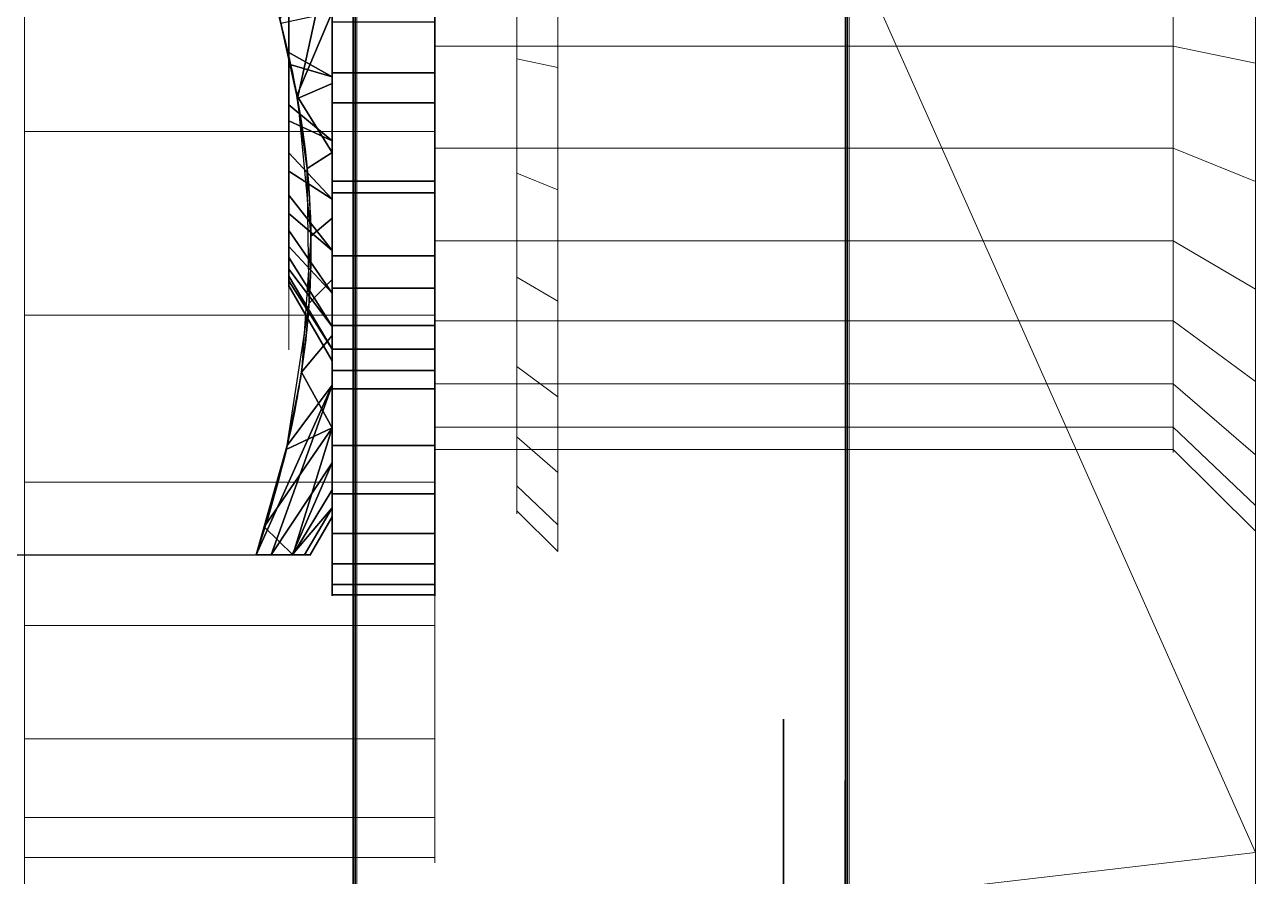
# Model space of a CAD drawing. Header units: millimetres. Extents: x -228 to 252, y -232 to 100.
# Drawn here: x -130 to -100, y -22.83 to -2.07 of the extents above; entities that cross this region are included whole.
import ezdxf
from ezdxf.lldxf.tags import DXFTag

# ---------------------------------------------------------------- set-up
doc = ezdxf.new("R2010")
doc.units = ezdxf.units.MM
doc.layers.add('1', color=7, linetype='Continuous', true_color=0xffffff)
tags = doc.linetypes.add('DASHED', pattern=[25.72, 12.86, -12.86]).pattern_tags.tags
tags[6:7] = [DXFTag(74, 4), DXFTag(75, 0), DXFTag(340, '0'), DXFTag(46, 0.0), DXFTag(50, 0.0), DXFTag(44, 0.0), DXFTag(45, 0.0)]
tags[4:5] = [DXFTag(74, 4), DXFTag(75, 0), DXFTag(340, '0'), DXFTag(46, 0.0), DXFTag(50, 0.0), DXFTag(44, 0.0), DXFTag(45, 0.0)]

# ---------------------------------------------------------------- blocks, each defined once
blk = doc.blocks.new('UG_SURFACE_006')
at = {"layer": '1', "color": 252, "linetype": 'Continuous', "lineweight": 18}
for points in [[(24.250001, 29.999999, 270.000011), (3.5, 29.999999, 270.000011), (4, 0, 270.000011), (27.75, 0, 270.000011)], [(3.5, 29.999999), (24.250001, 29.999999), (27.75, 0), (4, 0)], [(24.250001, 29.999999, 34.75), (24.250001, 29.999999, 107.450001), (27.623257, 29.999999, 67.351893)], [(75.750001, 29.999999, 34.75), (24.250001, 29.999999, 34.75), (50.000001, 29.999999, 42.5), (59.151575, 29.999999, 44.445228)], [(27.623257, 29.999999, 67.351893), (28.601229, 29.999999, 58.047116), (24.250001, 29.999999, 34.75)], [(24.250001, 29.999999, 34.75), (40.848427, 29.999999, 44.445228), (50.000001, 29.999999, 42.5)], [(28.601229, 29.999999, 58.047116), (33.27924, 29.999999, 49.944561), (24.250001, 29.999999, 34.75)], [(24.250001, 29.999999, 107.450001), (36.774833, 29.999999, 83.202884), (30.514428, 29.999999, 76.250002)], [(33.27924, 29.999999, 49.944561), (40.848427, 29.999999, 44.445228), (24.250001, 29.999999, 34.75)], [(24.250001, 29.999999, 107.450001), (45.321986, 29.999999, 87.00832), (36.774833, 29.999999, 83.202884)], [(30.514428, 29.999999, 76.250002), (27.623257, 29.999999, 67.351893), (24.250001, 29.999999, 107.450001)], [(24.250001, 29.999999, 107.450001), (75.750001, 29.999999, 107.450001), (54.678012, 29.999999, 87.00832), (45.321986, 29.999999, 87.00832)], [(24.250001, 29.999999, 162.550002), (33.27924, 29.999999, 189.944565), (40.848427, 29.999999, 184.445232)], [(24.250001, 29.999999, 162.550002), (24.250001, 29.999999, 235.249996), (27.623257, 29.999999, 207.351893), (28.601229, 29.999999, 198.047116)], [(40.848427, 29.999999, 184.445232), (50.000001, 29.999999, 182.500005), (24.250001, 29.999999, 162.550002)], [(24.250001, 29.999999, 235.249996), (30.514428, 29.999999, 216.250002), (27.623257, 29.999999, 207.351893)], [(24.250001, 29.999999, 235.249996), (45.321986, 29.999999, 227.008328), (36.774833, 29.999999, 223.202884)], [(28.601229, 29.999999, 198.047116), (33.27924, 29.999999, 189.944565), (24.250001, 29.999999, 162.550002)], [(24.250001, 29.999999, 235.249996), (75.750001, 29.999999, 235.249996), (54.678012, 29.999999, 227.008328), (45.321986, 29.999999, 227.008328)], [(36.774833, 29.999999, 223.202884), (30.514428, 29.999999, 216.250002), (24.250001, 29.999999, 235.249996)], [(50.000001, 29.999999, 182.500005), (59.151575, 29.999999, 184.445232), (75.750001, 29.999999, 162.550002), (24.250001, 29.999999, 162.550002)], [(24.250001, 29.999999, 162.550002), (69.352098, 29.999999, 140.085399), (67.771971, 29.999999, 137.348533)], [(24.250001, 29.999999, 107.450001), (68.418205, 29.999999, 131.200001), (70.532829, 29.999999, 128.851473)], [(67.771971, 29.999999, 137.348533), (67.441635, 29.999999, 134.20558), (24.250001, 29.999999, 107.450001), (24.250001, 29.999999, 162.550002)], [(70.532829, 29.999999, 128.851473), (73.419869, 29.999999, 127.566084), (75.750001, 29.999999, 107.450001), (24.250001, 29.999999, 107.450001)], [(24.250001, 29.999999, 162.550002), (75.750001, 29.999999, 162.550002), (71.908802, 29.999999, 141.942948), (69.352098, 29.999999, 140.085399)], [(67.441635, 29.999999, 134.20558), (68.418205, 29.999999, 131.200001), (24.250001, 29.999999, 107.450001)], [(75.750001, 29.999999, 270.000011), (75.750001, 29.999999, 235.249996), (24.250001, 29.999999, 235.249996), (24.250001, 29.999999, 270.000011)], [(75.750001, 29.999999, 34.75), (75.750001, 29.999999, 6.5), (24.250001, 29.999999, 6.5), (24.250001, 29.999999, 34.75)], [(75.750001, 29.999999, 6.5), (75.750001, 29.999999), (24.250001, 29.999999), (24.250001, 29.999999, 6.5)], [(75.750001, 29.999999, 270.000011), (24.250001, 29.999999, 270.000011), (27.75, 0, 270.000011), (66.749997, 0, 270.000011)], [(24.250001, 29.999999), (75.750001, 29.999999), (66.749997, 0), (27.75, 0)], [(27.623257, 20, 67.351893), (27.623257, 29.999999, 67.351893), (30.514428, 29.999999, 76.250002), (30.514428, 20, 76.250002)], [(28.601229, 20, 58.047116), (28.601229, 29.999999, 58.047116), (27.623257, 29.999999, 67.351893), (27.623257, 20, 67.351893)], [(27.623257, 20, 207.351893), (27.623257, 29.999999, 207.351893), (30.514428, 29.999999, 216.250002), (30.514428, 20, 216.250002)], [(28.601229, 20, 198.047116), (28.601229, 29.999999, 198.047116), (27.623257, 29.999999, 207.351893), (27.623257, 20, 207.351893)], [(33.27924, 20, 49.944561), (33.27924, 29.999999, 49.944561), (28.601229, 29.999999, 58.047116), (28.601229, 20, 58.047116)], [(33.27924, 20, 189.944565), (33.27924, 29.999999, 189.944565), (28.601229, 29.999999, 198.047116), (28.601229, 20, 198.047116)], [(30.514428, 20, 76.250002), (30.514428, 29.999999, 76.250002), (36.774833, 29.999999, 83.202884), (36.774833, 20, 83.202884)], [(30.514428, 20, 216.250002), (30.514428, 29.999999, 216.250002), (36.774833, 29.999999, 223.202884), (36.774833, 20, 223.202884)], [(40.848427, 20, 44.445228), (40.848427, 29.999999, 44.445228), (33.27924, 29.999999, 49.944561), (33.27924, 20, 49.944561)], [(40.848427, 20, 184.445232), (40.848427, 29.999999, 184.445232), (33.27924, 29.999999, 189.944565), (33.27924, 20, 189.944565)], [(36.774833, 20, 83.202884), (36.774833, 29.999999, 83.202884), (45.321986, 29.999999, 87.00832), (45.321986, 20, 87.00832)], [(36.774833, 20, 223.202884), (36.774833, 29.999999, 223.202884), (45.321986, 29.999999, 227.008328), (45.321986, 20, 227.008328)], [(50.000001, 20, 42.5), (50.000001, 29.999999, 42.5), (40.848427, 29.999999, 44.445228), (40.848427, 20, 44.445228)], [(50.000001, 20, 182.500005), (50.000001, 29.999999, 182.500005), (40.848427, 29.999999, 184.445232), (40.848427, 20, 184.445232)], [(45.321986, 20, 87.00832), (45.321986, 29.999999, 87.00832), (54.678012, 29.999999, 87.00832), (54.678012, 20, 87.00832)], [(45.321986, 20, 227.008328), (45.321986, 29.999999, 227.008328), (54.678012, 29.999999, 227.008328), (54.678012, 20, 227.008328)], [(50.000001, 21.992387, 149.93827), (0, 21.992387, 149.93827), (0, 22, 149.900004), (50.000001, 22, 149.900004)], [(50.000001, 22, 149.900004), (0, 22, 149.900004), (0, 22, 120.099999), (50.000001, 22, 120.099999)], [(50.000001, 22, 120.099999), (0, 22, 120.099999), (0, 21.992387, 120.061733), (50.000001, 21.992387, 120.061733)], [(50.000001, 21.97071, 149.97071), (0, 21.97071, 149.97071), (0, 21.992387, 149.93827), (50.000001, 21.992387, 149.93827)], [(50.000001, 21.992387, 120.061733), (0, 21.992387, 120.061733), (0, 21.97071, 120.029293), (50.000001, 21.97071, 120.029293)], [(50.000001, 21.938268, 149.992391), (0, 21.938268, 149.992391), (0, 21.97071, 149.97071), (50.000001, 21.97071, 149.97071)], [(50.000001, 21.97071, 120.029293), (0, 21.97071, 120.029293), (0, 21.938268, 120.007612), (50.000001, 21.938268, 120.007612)], [(50.000001, 21.9, 150.000006), (0, 21.9, 150.000006), (0, 21.938268, 149.992391), (50.000001, 21.938268, 149.992391)], [(50.000001, 21.938268, 120.007612), (0, 21.938268, 120.007612), (0, 21.9, 119.999997), (50.000001, 21.9, 119.999997)], [(0, 21.9, 150.000006), (50.000001, 21.9, 150.000006), (50.000001, 10, 150.000006), (0, 10, 150.000006)], [(0, 10, 119.999997), (50.000001, 10, 119.999997), (50.000001, 21.9, 119.999997), (0, 21.9, 119.999997)], [(39.174683, 20, 71.249999), (37.568476, 20, 66.306606), (27.623257, 20, 67.351893), (30.514428, 20, 76.250002)], [(37.568476, 20, 66.306606), (38.111795, 20, 61.137289), (28.601229, 20, 58.047116), (27.623257, 20, 67.351893)], [(28.601229, 20, 198.047116), (27.623257, 20, 207.351893), (37.568476, 20, 206.306607), (38.111795, 20, 201.137289)], [(39.174683, 20, 211.250007), (37.568476, 20, 206.306607), (27.623257, 20, 207.351893), (30.514428, 20, 216.250002)], [(33.27924, 20, 49.944561), (28.601229, 20, 58.047116), (38.111795, 20, 61.137289), (40.710691, 20, 56.635868)], [(33.27924, 20, 189.944565), (28.601229, 20, 198.047116), (38.111795, 20, 201.137289), (40.710691, 20, 196.635872)], [(30.514428, 20, 76.250002), (36.774833, 20, 83.202884), (42.652685, 20, 75.112715), (39.174683, 20, 71.249999)], [(30.514428, 20, 216.250002), (36.774833, 20, 223.202884), (42.652685, 20, 215.112716), (39.174683, 20, 211.250007)], [(40.710691, 20, 56.635868), (44.915792, 20, 53.580683), (40.848427, 20, 44.445228), (33.27924, 20, 49.944561)], [(40.848427, 20, 184.445232), (33.27924, 20, 189.944565), (40.710691, 20, 196.635872), (44.915792, 20, 193.580687)], [(47.401104, 20, 77.226847), (42.652685, 20, 75.112715), (36.774833, 20, 83.202884), (45.321986, 20, 87.00832)], [(36.774833, 20, 223.202884), (45.321986, 20, 227.008328), (47.401104, 20, 217.226848), (42.652685, 20, 215.112716)], [(37.568476, 2, 66.306606), (37.568476, 20, 66.306606), (39.174683, 20, 71.249999), (39.174683, 2, 71.249999)], [(38.111795, 2, 61.137289), (38.111795, 20, 61.137289), (37.568476, 20, 66.306606), (37.568476, 2, 66.306606)], [(37.568476, 2, 206.306607), (37.568476, 20, 206.306607), (39.174683, 20, 211.250007), (39.174683, 2, 211.250007)], [(38.111795, 2, 201.137289), (38.111795, 20, 201.137289), (37.568476, 20, 206.306607), (37.568476, 2, 206.306607)], [(40.710691, 2, 56.635868), (40.710691, 20, 56.635868), (38.111795, 20, 61.137289), (38.111795, 2, 61.137289)], [(40.710691, 2, 196.635872), (40.710691, 20, 196.635872), (38.111795, 20, 201.137289), (38.111795, 2, 201.137289)], [(39.174683, 2, 71.249999), (39.174683, 20, 71.249999), (42.652685, 20, 75.112715), (42.652685, 2, 75.112715)], [(39.174683, 2, 211.250007), (39.174683, 20, 211.250007), (42.652685, 20, 215.112716), (42.652685, 2, 215.112716)], [(44.915792, 2, 53.580683), (44.915792, 20, 53.580683), (40.710691, 20, 56.635868), (40.710691, 2, 56.635868)], [(44.915792, 2, 193.580687), (44.915792, 20, 193.580687), (40.710691, 20, 196.635872), (40.710691, 2, 196.635872)], [(50.000001, 20, 42.5), (40.848427, 20, 44.445228), (44.915792, 20, 53.580683), (50.000001, 20, 52.499998)], [(44.915792, 20, 193.580687), (50.000001, 20, 192.499995), (50.000001, 20, 182.500005), (40.848427, 20, 184.445232)], [(42.652685, 2, 75.112715), (42.652685, 20, 75.112715), (47.401104, 20, 77.226847), (47.401104, 2, 77.226847)], [(42.652685, 2, 215.112716), (42.652685, 20, 215.112716), (47.401104, 20, 217.226848), (47.401104, 2, 217.226848)], [(50.000001, 2, 52.499998), (50.000001, 20, 52.499998), (44.915792, 20, 53.580683), (44.915792, 2, 53.580683)], [(50.000001, 2, 192.499995), (50.000001, 20, 192.499995), (44.915792, 20, 193.580687), (44.915792, 2, 193.580687)], [(45.321986, 20, 87.00832), (54.678012, 20, 87.00832), (52.598897, 20, 77.226847), (47.401104, 20, 77.226847)], [(45.321986, 20, 227.008328), (54.678012, 20, 227.008328), (52.598897, 20, 217.226848), (47.401104, 20, 217.226848)], [(47.401104, 2, 77.226847), (47.401104, 20, 77.226847), (52.598897, 20, 77.226847), (52.598897, 2, 77.226847)], [(47.401104, 2, 217.226848), (47.401104, 20, 217.226848), (52.598897, 20, 217.226848), (52.598897, 2, 217.226848)], [(50.000001, 9.992388, 143.938273), (0, 9.992388, 143.938273), (0, 10, 143.900007), (50.000001, 10, 143.900007)], [(50.000001, 10, 126.100004), (0, 10, 126.100004), (0, 9.992388, 126.061738), (50.000001, 9.992388, 126.061738)], [(50.000001, 10, 119.999997), (0, 10, 119.999997), (0, 10, 126.100004), (50.000001, 10, 126.100004)], [(50.000001, 10, 143.900007), (0, 10, 143.900007), (0, 10, 150.000006), (50.000001, 10, 150.000006)], [(50.000001, 9.970711, 143.970713), (0, 9.970711, 143.970713), (0, 9.992388, 143.938273), (50.000001, 9.992388, 143.938273)], [(50.000001, 9.992388, 126.061738), (0, 9.992388, 126.061738), (0, 9.970711, 126.029283), (50.000001, 9.970711, 126.029283)], [(50.000001, 9.938268, 143.992394), (0, 9.938268, 143.992394), (0, 9.970711, 143.970713), (50.000001, 9.970711, 143.970713)], [(50.000001, 9.970711, 126.029283), (0, 9.970711, 126.029283), (0, 9.938268, 126.007617), (50.000001, 9.938268, 126.007617)], [(50.000001, 9.9, 143.999994), (0, 9.9, 143.999994), (0, 9.938268, 143.992394), (50.000001, 9.938268, 143.992394)], [(50.000001, 9.938268, 126.007617), (0, 9.938268, 126.007617), (0, 9.9, 126.000002), (50.000001, 9.9, 126.000002)], [(0, 9.9, 143.999994), (50.000001, 9.9, 143.999994), (27.75, 0, 143.999994), (4, 0, 143.999994)], [(50.000001, 9.9, 126.000002), (0, 9.9, 126.000002), (4, 0, 126.000002), (27.75, 0, 126.000002)], [(50.000001, 9.9, 143.999994), (50.000001, 0, 143.999994), (27.75, 0, 143.999994)], [(27.75, 0, 126.000002), (50.000001, 0, 126.000002), (50.000001, 9.9, 126.000002)], [(38.111795, 2, 61.137289), (37.568476, 2, 66.306606), (35.579432, 0, 66.515662), (36.20968, 0, 60.519252)], [(37.568476, 2, 66.306606), (39.174683, 2, 71.249999), (37.442632, 0, 72.250001), (35.579432, 0, 66.515662)], [(38.111795, 2, 201.137289), (37.568476, 2, 206.306607), (35.579432, 0, 206.51567), (36.20968, 0, 200.519249)], [(37.568476, 2, 206.306607), (39.174683, 2, 211.250007), (37.442632, 0, 212.249994), (35.579432, 0, 206.51567)], [(40.710691, 2, 56.635868), (38.111795, 2, 61.137289), (36.20968, 0, 60.519252), (39.224401, 0, 55.297606)], [(40.710691, 2, 196.635872), (38.111795, 2, 201.137289), (36.20968, 0, 200.519249), (39.224401, 0, 195.297599)], [(39.174683, 2, 71.249999), (42.652685, 2, 75.112715), (41.477114, 0, 76.730743), (37.442632, 0, 72.250001)], [(39.174683, 2, 211.250007), (42.652685, 2, 215.112716), (41.477114, 0, 216.730744), (37.442632, 0, 212.249994)], [(44.915792, 2, 53.580683), (40.710691, 2, 56.635868), (39.224401, 0, 55.297606), (44.102319, 0, 51.753592)], [(44.915792, 2, 193.580687), (40.710691, 2, 196.635872), (39.224401, 0, 195.297599), (44.102319, 0, 191.753596)], [(42.652685, 2, 75.112715), (47.401104, 2, 77.226847), (46.98528, 0, 79.183139), (41.477114, 0, 76.730743)], [(42.652685, 2, 215.112716), (47.401104, 2, 217.226848), (46.98528, 0, 219.183147), (41.477114, 0, 216.730744)], [(50.000001, 2, 52.499998), (44.915792, 2, 53.580683), (44.102319, 0, 51.753592), (50.000001, 0, 50.500002)], [(50.000001, 2, 192.499995), (44.915792, 2, 193.580687), (44.102319, 0, 191.753596), (50.000001, 0, 190.500006)], [(47.401104, 2, 77.226847), (52.598897, 2, 77.226847), (53.014718, 0, 79.183139), (46.98528, 0, 79.183139)], [(47.401104, 2, 217.226848), (52.598897, 2, 217.226848), (53.014718, 0, 219.183147), (46.98528, 0, 219.183147)], [(12.75253, 0, 255.868882), (15.24747, 0, 255.868882), (27.75, 0, 263.000011), (4, 0, 263.000011)], [(12.75253, 0, 25.868885), (15.24747, 0, 25.868885), (27.75, 0, 38.249999), (4, 0, 38.249999)], [(4, 0, 126.000002), (4, 0, 104.249999), (27.75, 0, 104.249999), (27.75, 0, 126.000002)], [(27.75, 0, 143.999994), (27.75, 0, 165.749997), (4, 0, 165.749997), (4, 0, 143.999994)], [(16.440419, 0, 14.518728), (14, 0, 14), (4, 0), (27.75, 0)], [(27.75, 0, 38.249999), (27.75, 0, 104.249999), (4, 0, 104.249999), (4, 0, 38.249999)], [(27.75, 0, 165.749997), (27.75, 0, 231.749997), (4, 0, 231.749997), (4, 0, 165.749997)], [(16.440419, 0, 244.518727), (14, 0, 244.000003), (4, 0, 231.749997), (27.75, 0, 231.749997)], [(27.75, 0, 263.000011), (27.75, 0, 270.000011), (4, 0, 270.000011), (4, 0, 263.000011)], [(27.75, 0, 263.000011), (15.24747, 0, 255.868882), (17.526712, 0, 254.854113)], [(27.75, 0, 38.249999), (15.24747, 0, 25.868885), (17.526712, 0, 24.854101)], [(18.458869, 0, 245.98521), (16.440419, 0, 244.518727), (27.75, 0, 231.749997)], [(27.75, 0), (18.458869, 0, 15.985217), (16.440419, 0, 14.518728)], [(17.526712, 0, 254.854113), (19.196153, 0, 252.999991), (27.75, 0, 263.000011)], [(17.526712, 0, 24.854101), (19.196153, 0, 23), (27.75, 0, 38.249999)], [(27.75, 0, 231.749997), (19.706339, 0, 248.145893), (18.458869, 0, 245.98521)], [(19.706339, 0, 18.145898), (18.458869, 0, 15.985217), (27.75, 0)], [(19.196153, 0, 252.999991), (19.967131, 0, 250.62716), (27.75, 0, 263.000011)], [(27.75, 0, 38.249999), (19.196153, 0, 23), (19.967131, 0, 20.627171)], [(19.967131, 0, 250.62716), (19.706339, 0, 248.145893), (27.75, 0, 231.749997), (27.75, 0, 263.000011)], [(19.967131, 0, 20.627171), (19.706339, 0, 18.145898), (27.75, 0), (27.75, 0, 38.249999)], [(66.749997, 0, 231.749997), (27.75, 0, 231.749997), (46.98528, 0, 219.183147), (53.014718, 0, 219.183147)], [(27.75, 0, 165.749997), (44.102319, 0, 191.753596), (39.224401, 0, 195.297599)], [(27.75, 0, 231.749997), (41.477114, 0, 216.730744), (46.98528, 0, 219.183147)], [(27.75, 0, 231.749997), (35.579432, 0, 206.51567), (37.442632, 0, 212.249994)], [(39.224401, 0, 195.297599), (36.20968, 0, 200.519249), (27.75, 0, 165.749997)], [(36.20968, 0, 200.519249), (35.579432, 0, 206.51567), (27.75, 0, 231.749997), (27.75, 0, 165.749997)], [(37.442632, 0, 212.249994), (41.477114, 0, 216.730744), (27.75, 0, 231.749997)], [(27.75, 0, 165.749997), (66.749997, 0, 165.749997), (50.000001, 0, 190.500006), (44.102319, 0, 191.753596)], [(27.75, 0, 104.249999), (27.75, 0, 38.249999), (36.20968, 0, 60.519252), (35.579432, 0, 66.515662)], [(27.75, 0, 38.249999), (39.224401, 0, 55.297606), (36.20968, 0, 60.519252)], [(27.75, 0, 38.249999), (66.749997, 0, 38.249999), (50.000001, 0, 50.500002), (44.102319, 0, 51.753592)], [(27.75, 0, 104.249999), (37.442632, 0, 72.250001), (41.477114, 0, 76.730743)], [(44.102319, 0, 51.753592), (39.224401, 0, 55.297606), (27.75, 0, 38.249999)], [(66.749997, 0, 104.249999), (27.75, 0, 104.249999), (46.98528, 0, 79.183139), (53.014718, 0, 79.183139)], [(35.579432, 0, 66.515662), (37.442632, 0, 72.250001), (27.75, 0, 104.249999)], [(41.477114, 0, 76.730743), (46.98528, 0, 79.183139), (27.75, 0, 104.249999)], [(66.749997, 0, 165.749997), (27.75, 0, 165.749997), (27.75, 0, 143.999994), (50.000001, 0, 143.999994)], [(50.000001, 0, 126.000002), (27.75, 0, 126.000002), (27.75, 0, 104.249999), (66.749997, 0, 104.249999)], [(66.749997, 0), (66.749997, 0, 38.249999), (27.75, 0, 38.249999), (27.75, 0)], [(66.749997, 0, 231.749997), (66.749997, 0, 263.000011), (27.75, 0, 263.000011), (27.75, 0, 231.749997)], [(66.749997, 0, 263.000011), (66.749997, 0, 270.000011), (27.75, 0, 270.000011), (27.75, 0, 263.000011)]]:
    blk.add_3dface(points, dxfattribs=at)
blk = doc.blocks.new('kolodka_MODEL')
at = {"layer": '1', "color": 252, "linetype": 'Continuous', "lineweight": 18}
for p, q in [((0, 22, 149.9), (50, 22, 149.9)), ((0, 22, 120.1), (50, 22, 120.1)), ((0, 21.9, 120), (50, 21.9, 120)), ((0, 21.9, 150), (50, 21.9, 150)), ((0, 10, 120), (50, 10, 120)), ((0, 10, 126.1), (50, 10, 126.1)), ((0, 10, 150), (50, 10, 150)), ((0, 10, 143.9), (50, 10, 143.9)), ((0, 9.9, 144), (50, 9.9, 144)), ((0, 9.9, 126), (50, 9.9, 126)), ((0, 0, 126), (50, 0, 126)), ((100, 0, 270), (0, 0, 270)), ((0, 0, 144), (50, 0, 144)), ((0, 0), (100, 0))]:
    blk.add_line(p, q, dxfattribs=at)
at = {"layer": '1', "color": 252, "linetype": 'Continuous', "lineweight": 18, "extrusion": (0, -1, 0)}
for centre, radius in [((50, 65, -20), 22.5), ((50, 205, -20), 22.5), ((50, 205, -2), 12.5), ((50, 65, -2), 12.5)]:
    blk.add_circle(centre, radius, dxfattribs=at)
at = {"layer": '1', "color": 252, "linetype": 'Continuous', "lineweight": 18, "extrusion": (0, 1, 0)}
for centre, radius in [((-50, 205, 20), 12.5), ((-50, 65, 20), 12.5), ((-50, 205), 14.5), ((-50, 65), 14.5)]:
    blk.add_circle(centre, radius, dxfattribs=at)
at = {"layer": '1', "color": 252, "linetype": 'Continuous', "lineweight": 18}
blk.add_blockref('UG_SURFACE_006', (0, 0), dxfattribs=at)
blk = doc.blocks.new('UG_SURFACE_007')
at = {"layer": '1', "color": 190, "linetype": 'Continuous', "lineweight": 25}
for points in [[(-10.5, 0), (-9.986093, -3.244678), (-14.876423, -5.889993), (-15.873834, -2.005332)], [(-9.986093, -3.244678, 2.5), (-9.986093, -3.244678), (-10.5, 0), (-10.5, 0, 2.5)], [(9.986093, -3.244678), (10.5, 0), (16.000001, 0), (15.497331, -3.979038)], [(10.5, 0, 2.5), (10.5, 0), (9.986093, -3.244678), (9.986093, -3.244678, 2.5)], [(15.497331, -3.979038, 2.5), (15.497331, -3.979038), (16.000001, 0), (16.000001, 0, 2.5)], [(-15.873834, -2.005332, 2.5), (-15.873834, -2.005332), (-14.876423, -5.889993), (-14.876423, -5.889993, 2.5)], [(-12.944272, -9.404564), (-14.876423, -5.889993), (-9.986093, -3.244678), (-8.494679, -6.171745)], [(-8.494679, -6.171745, 2.5), (-8.494679, -6.171745), (-9.986093, -3.244678), (-9.986093, -3.244678, 2.5)], [(8.494679, -6.171745), (9.986093, -3.244678), (15.497331, -3.979038), (14.020907, -7.708059)], [(9.986093, -3.244678, 2.5), (9.986093, -3.244678), (8.494679, -6.171745), (8.494679, -6.171745, 2.5)], [(14.020907, -7.708059, 2.5), (14.020907, -7.708059), (15.497331, -3.979038), (15.497331, -3.979038, 2.5)], [(-14.876423, -5.889993, 2.5), (-14.876423, -5.889993), (-12.944272, -9.404564), (-12.944272, -9.404564, 2.5)], [(-8.494679, -6.171745), (-6.171745, -8.494679), (-10.198784, -12.328212), (-12.944272, -9.404564)], [(-6.171745, -8.494679, 2.5), (-6.171745, -8.494679), (-8.494679, -6.171745), (-8.494679, -6.171745, 2.5)], [(11.663498, -10.952754), (8.573228, -13.509247), (6.171745, -8.494679), (8.494679, -6.171745)], [(8.494679, -6.171745, 2.5), (8.494679, -6.171745), (6.171745, -8.494679), (6.171745, -8.494679, 2.5)], [(14.020907, -7.708059), (11.663498, -10.952754), (8.494679, -6.171745)], [(11.663498, -10.952754, 2.5), (11.663498, -10.952754), (14.020907, -7.708059), (14.020907, -7.708059, 2.5)], [(-6.812469, -14.477232), (-10.198784, -12.328212), (-6.171745, -8.494679), (-3.244678, -9.986093)], [(-3.244678, -9.986093, 2.5), (-3.244678, -9.986093), (-6.171745, -8.494679), (-6.171745, -8.494679, 2.5)], [(3.244678, -9.986093), (6.171745, -8.494679), (8.573228, -13.509247), (4.944272, -15.216905)], [(6.171745, -8.494679, 2.5), (6.171745, -8.494679), (3.244678, -9.986093), (3.244678, -9.986093, 2.5)], [(-12.944272, -9.404564, 2.5), (-12.944272, -9.404564), (-10.198784, -12.328212), (-10.198784, -12.328212, 2.5)], [(-2.998101, -15.716596), (-6.812469, -14.477232), (-3.244678, -9.986093)], [(-3.244678, -9.986093), (0, -10.5), (1.004648, -15.968427), (-2.998101, -15.716596)], [(0, -10.5, 2.5), (0, -10.5), (-3.244678, -9.986093), (-3.244678, -9.986093, 2.5)], [(4.944272, -15.216905), (1.004648, -15.968427), (0, -10.5), (3.244678, -9.986093)], [(3.244678, -9.986093, 2.5), (3.244678, -9.986093), (0, -10.5), (0, -10.5, 2.5)], [(8.573228, -13.509247, 2.5), (8.573228, -13.509247), (11.663498, -10.952754), (11.663498, -10.952754, 2.5)], [(-10.198784, -12.328212, 2.5), (-10.198784, -12.328212), (-6.812469, -14.477232), (-6.812469, -14.477232, 2.5)], [(4.944272, -15.216905, 2.5), (4.944272, -15.216905), (8.573228, -13.509247), (8.573228, -13.509247, 2.5)], [(-6.812469, -14.477232, 2.5), (-6.812469, -14.477232), (-2.998101, -15.716596), (-2.998101, -15.716596, 2.5)], [(1.004648, -15.968427, 2.5), (1.004648, -15.968427), (4.944272, -15.216905), (4.944272, -15.216905, 2.5)], [(-2.998101, -15.716596, 2.5), (-2.998101, -15.716596), (1.004648, -15.968427), (1.004648, -15.968427, 2.5)]]:
    blk.add_3dface(points, dxfattribs=at)
blk = doc.blocks.new('1143_2_5-20-32_BODY')
at = {"layer": '1', "color": 190, "linetype": 'Continuous', "lineweight": 25, "extrusion": (0, 0, -1)}
blk.add_circle((0, 0, -2.5), 16, dxfattribs=at)
at = {"layer": '1', "color": 190, "linetype": 'Continuous', "lineweight": 25}
for centre, radius in [((0, 0), 16), ((0, 0), 10.5), ((0, 0, 2.5), 10.5)]:
    blk.add_circle(centre, radius, dxfattribs=at)
blk.add_blockref('UG_SURFACE_007', (0, 0), dxfattribs=at)
blk = doc.blocks.new('UG_SURFACE_008')
at = {"layer": '1', "color": 110, "linetype": 'Continuous', "lineweight": 25}
for points in [[(-13.109849, -5.190556), (-13.988817, -1.767199), (-10.3, 0), (-9.741917, -3.344405)], [(-8.4665, 0, 1.058572), (-8.007762, -2.749068, 1.058572), (-9.741917, -3.344405), (-10.3, 0)], [(14.1, 0), (13.657022, -3.506528), (10.159521, -1.695324), (10.3, 0)], [(15.084418, -3.87302, 0.850838), (13.657022, -3.506528), (14.1, 0)], [(14.1, 0), (16.207656, -1.927516, 1.282797), (15.084418, -3.87302, 0.850838)], [(-15.126255, -3.800557, 0.86395), (-16.143091, -2.039347, 1.253656), (-13.988817, -1.767199)], [(-15.126255, -3.800557, 0.86395), (-13.988817, -1.767199), (-13.109849, -5.190556)], [(10.159521, -1.695324), (9.05858, -4.902258), (7.446065, -4.029609, 1.058572), (8.298199, -1.547427, 1.058572)], [(13.657022, -3.506528), (12.355925, -6.792727), (9.05858, -4.902258), (10.159521, -1.695324)], [(-9.741917, -3.344405), (-8.007762, -2.749068, 1.058572), (-7.852664, -3.035663, 1.058572)], [(-7.852664, -3.035663, 1.058572), (-6.681258, -5.200232, 1.058572), (-8.128148, -6.326391), (-9.741917, -3.344405)], [(-11.40714, -8.287772), (-13.109849, -5.190556), (-9.741917, -3.344405), (-8.128148, -6.326391)], [(13.147484, -7.22789, 0.521515), (12.355925, -6.792727), (13.657022, -3.506528), (15.084418, -3.87302, 0.850838)], [(-13.109849, -5.190556), (-14.097884, -5.581747, 0.613527), (-15.126255, -3.800557, 0.86395)], [(7.145443, -4.415848, 1.058572), (7.446065, -4.029609, 1.058572), (9.05858, -4.902258)], [(9.05858, -4.902258), (6.976, -7.577956), (5.734204, -6.229007, 1.058572), (7.145443, -4.415848, 1.058572)], [(12.355925, -6.792727), (10.278458, -9.652114), (6.976, -7.577956), (9.05858, -4.902258)], [(-14.097884, -5.581747, 0.613527), (-13.109849, -5.190556), (-11.40714, -8.287772), (-12.202099, -8.865344, 0.567318)], [(-8.128148, -6.326391), (-6.681258, -5.200232, 1.058572), (-6.200567, -5.642739, 1.058572)], [(-6.200567, -5.642739, 1.058572), (-4.630737, -7.08787, 1.058572), (-5.633566, -8.622815), (-8.128148, -6.326391)], [(5.049778, -6.676165, 1.058572), (5.734204, -6.229007, 1.058572), (6.976, -7.577956)], [(-8.128148, -6.326391), (-5.633566, -8.622815), (-8.987678, -10.864236), (-11.40714, -8.287772)], [(6.976, -7.577956), (4.137463, -9.432465), (3.400954, -7.753395, 1.058572), (5.049778, -6.676165, 1.058572)], [(11.231272, -10.546867, 0.754638), (10.278458, -9.652114), (12.355925, -6.792727), (13.147484, -7.22789, 0.521515)], [(-5.633566, -8.622815), (-4.630737, -7.08787, 1.058572), (-3.73148, -7.482321, 1.058572)], [(-3.73148, -7.482321, 1.058572), (-2.078403, -8.207427, 1.058572), (-2.528501, -9.984823), (-5.633566, -8.622815)], [(2.289506, -8.034852, 1.058572), (3.400954, -7.753395, 1.058572), (4.137463, -9.432465)], [(4.137463, -9.432465), (6.976, -7.577956), (10.278458, -9.652114), (7.555158, -11.905024)], [(4.137463, -9.432465), (0.850567, -10.26482), (0.699158, -8.437582, 1.058572), (2.289506, -8.034852, 1.058572)], [(-12.202099, -8.865344, 0.567318), (-11.40714, -8.287772), (-8.987678, -10.864236), (-10.201156, -12.33108, 1.099114)], [(-2.528501, -9.984823), (-2.078403, -8.207427, 1.058572), (-0.771688, -8.315705, 1.058572)], [(-0.771688, -8.315705, 1.058572), (0.699158, -8.437582, 1.058572), (0.850567, -10.26482), (-2.528501, -9.984823)], [(-6.003488, -12.758061), (-8.987678, -10.864236), (-5.633566, -8.622815)], [(-5.633566, -8.622815), (-2.528501, -9.984823), (-2.642076, -13.85025), (-6.003488, -12.758061)], [(0.850567, -10.26482), (4.137463, -9.432465), (4.35714, -13.409897), (0.885346, -14.072177)], [(7.555158, -11.905024), (4.35714, -13.409897), (4.137463, -9.432465)], [(7.555158, -11.905024), (10.278458, -9.652114), (11.231272, -10.546867, 0.754638)], [(0.885346, -14.072177), (-2.642076, -13.85025), (-2.528501, -9.984823), (0.850567, -10.26482)], [(11.231272, -10.546867, 0.754638), (10.144491, -12.429226, 1.122125), (7.555158, -11.905024)], [(-8.660254, -15, 1.859361), (-10.201156, -12.33108, 1.099114), (-8.987678, -10.864236)], [(-8.987678, -10.864236), (-7.110607, -15, 1.491277), (-8.660254, -15, 1.859361)], [(-8.987678, -10.864236), (-6.003488, -12.758061), (-7.110607, -15, 1.491277)], [(4.873795, -15, 0.965291), (4.35714, -13.409897), (7.555158, -11.905024)], [(7.555158, -11.905024), (9.054616, -14.316945, 1.663477), (4.873795, -15, 0.965291)], [(10.144491, -12.429226, 1.122125), (9.054616, -14.316945, 1.663477), (7.555158, -11.905024)], [(-4.966148, -15, 0.981909), (-7.110607, -15, 1.491277), (-6.003488, -12.758061)], [(-4.966148, -15, 0.981909), (-6.003488, -12.758061), (-2.642076, -13.85025)], [(0.94372, -15, 0.536738), (0.885346, -14.072177), (4.35714, -13.409897), (4.873795, -15, 0.965291)], [(-2.642076, -13.85025), (-2.861403, -15, 0.675778), (-4.966148, -15, 0.981909)], [(-2.861403, -15, 0.675778), (-2.642076, -13.85025), (0.885346, -14.072177), (0.94372, -15, 0.536738)]]:
    blk.add_3dface(points, dxfattribs=at)
blk = doc.blocks.new('1040-m20_BODY')
at = {"layer": '1', "color": 110, "linetype": 'Continuous', "lineweight": 25}
for p, q in [((-8.66, -15, 8.141), (-8.66, -15, 1.859)), ((8.66, -15, 8.141), (8.66, -15, 1.859))]:
    blk.add_line(p, q, dxfattribs=at)
for radius in [14.1, 10.3]:
    blk.add_circle((0, 0), radius, dxfattribs=at)
at = {"layer": '1', "color": 51, "linetype": 'DASHED', "lineweight": 13}
blk.add_circle((0, 0, 1.059), 10, dxfattribs=at)
at = {"layer": '1', "color": 110, "linetype": 'Continuous', "lineweight": 25, "extrusion": (5.12232e-17, 0, -1)}
blk.add_circle((0, 0, -1.059), 8.466, dxfattribs=at)
at = {"layer": '1', "color": 110, "linetype": 'Continuous', "lineweight": 25, "extrusion": (-0.866025, -0.5, 6.12191e-16)}
blk.add_open_spline([(-8.66, -15, 1.859), (-9.367, -13.775, 1.451), (-10.079, -12.542, 1.115), (-11.519, -10.049, 0.649), (-12.246, -8.79, 0.521), (-13.35, -6.877, 0.519), (-13.72, -6.236, 0.55), (-14.452, -4.969, 0.673), (-14.815, -4.339, 0.763), (-15.899, -2.463, 1.113), (-16.613, -1.226, 1.451), (-17.321, 0, 1.859)], degree=3, knots=[0, 0, 0, 0, 0.25, 0.25, 0.5, 0.5, 0.625, 0.625, 0.75, 0.75, 1, 1, 1, 1], dxfattribs=at)
at = {"layer": '1', "color": 110, "linetype": 'Continuous', "lineweight": 25, "extrusion": (-0.866025, 0.5, -3.06095e-16)}
blk.add_open_spline([(17.321, 0, 1.859), (16.613, -1.225, 1.451), (15.901, -2.458, 1.115), (14.462, -4.951, 0.649), (13.735, -6.21, 0.521), (12.631, -8.123, 0.519), (12.261, -8.764, 0.55), (11.529, -10.031, 0.673), (11.166, -10.661, 0.763), (10.082, -12.537, 1.113), (9.368, -13.774, 1.451), (8.66, -15, 1.859)], degree=3, knots=[0, 0, 0, 0, 0.25, 0.25, 0.5, 0.5, 0.625, 0.625, 0.75, 0.75, 1, 1, 1, 1], dxfattribs=at)
at = {"layer": '1', "color": 110, "linetype": 'Continuous', "lineweight": 25, "extrusion": (3.69209e-15, 1, -1.37725e-15)}
blk.add_open_spline([(8.66, -15, 1.859), (7.26, -15, 1.455), (5.842, -15, 1.119), (3.675, -15, 0.767), (2.946, -15, 0.675), (1.472, -15, 0.551), (0.736, -15, 0.52), (-1.462, -15, 0.519), (-2.917, -15, 0.645), (-5.807, -15, 1.111), (-7.25, -15, 1.452), (-8.66, -15, 1.859)], degree=3, knots=[0, 0, 0, 0, 0.25, 0.25, 0.375, 0.375, 0.5, 0.5, 0.75, 0.75, 1, 1, 1, 1], dxfattribs=at)
at = {"layer": '1', "color": 110, "linetype": 'Continuous', "lineweight": 25}
blk.add_blockref('UG_SURFACE_008', (0, 0), dxfattribs=at)
blk = doc.blocks.new('1009-m12x045_BODY')
at = {"layer": '1', "color": 81, "linetype": 'Continuous', "lineweight": 25, "extrusion": (0, 0, -1)}
blk.add_circle((0, 0, -43.5), 6, dxfattribs=at)
at = {"layer": '1', "color": 51, "linetype": 'DASHED', "lineweight": 13, "extrusion": (0, 0, -1)}
blk.add_circle((0, 0, -43.5), 4.926, dxfattribs=at)
at = {"layer": '1', "color": 81, "linetype": 'Continuous', "lineweight": 25}
blk.add_circle((0, 0, 45), 4.5, dxfattribs=at)
blk = doc.blocks.new('UG_SURFACE_017')
at = {"layer": '1', "color": 60, "linetype": 'Continuous', "lineweight": 18}
for points in [[(12.789637, 5.694313), (14, 0), (12.789637, -5.694313), (0, 0)], [(-13.694067, -2.910764), (-14, 0), (-13.694067, 2.910764), (0, 0)], [(-14, 0), (-13.694067, -2.910764), (-14.672214, -3.118675, 1), (-15, 0, 1)], [(-7, -12.124356), (-11.326238, -8.228994), (-13.694067, -2.910764), (0, 0)], [(4.326238, -13.314791), (-1.463398, -13.923307), (-7, -12.124356), (0, 0)], [(12.789637, -5.694313), (9.367828, -10.404028), (4.326238, -13.314791), (0, 0)], [(15, 0, 1), (13.703181, -6.101049, 1), (12.789637, -5.694313), (14, 0)], [(-12.135255, -8.816779, 1), (-14.672214, -3.118675, 1), (-13.694067, -2.910764), (-11.326238, -8.228994)], [(13.703181, -6.101049, 1), (10.036959, -11.147172, 1), (9.367828, -10.404028), (12.789637, -5.694313)], [(-7.5, -12.990381, 1), (-12.135255, -8.816779, 1), (-11.326238, -8.228994), (-7, -12.124356)], [(10.036959, -11.147172, 1), (4.635255, -14.265847, 1), (4.326238, -13.314791), (9.367828, -10.404028)], [(-1.567927, -14.917828, 1), (-7.5, -12.990381, 1), (-7, -12.124356), (-1.463398, -13.923307)], [(4.635255, -14.265847, 1), (-1.567927, -14.917828, 1), (-1.463398, -13.923307), (4.326238, -13.314791)]]:
    blk.add_3dface(points, dxfattribs=at)
blk = doc.blocks.new('3151-1_BODY')
at = {"layer": '1', "color": 60, "linetype": 'Continuous', "lineweight": 18, "extrusion": (0, 0, -1)}
blk.add_circle((0, 0), 14, dxfattribs=at)
at = {"layer": '1', "color": 60, "linetype": 'Continuous', "lineweight": 18}
blk.add_blockref('UG_SURFACE_017', (0, 0), dxfattribs=at)

msp = doc.modelspace()

# ---------------------------------------------------------------- block references
at = {"layer": '1', "color": 172, "linetype": 'Continuous', "lineweight": 18, "rotation": 90}
msp.add_blockref('kolodka_MODEL', (-100, -50, -135), dxfattribs=at)
at = {"layer": '1', "color": 172, "linetype": 'Continuous', "lineweight": 18, "extrusion": (-1, 0, 0), "rotation": 90}
for name, p in [('1143_2_5-20-32_BODY', (0, -70, 120)), ('1143_2_5-20-32_BODY', (0, 70, 120)), ('1040-m20_BODY', (0, -70, 122.5)), ('1040-m20_BODY', (0, 70, 122.5))]:
    msp.add_blockref(name, p, dxfattribs=at)
at = {"layer": '1', "color": 172, "linetype": 'Continuous', "lineweight": 18, "extrusion": (1, 0, 0)}
for name, p, rotation in [('3151-1_BODY', (0, 0, -118), 270), ('1009-m12x045_BODY', (-25, 0, -155), 202.448281)]:
    msp.add_blockref(name, p, dxfattribs=dict(at, rotation=rotation))

doc.saveas('drawing.dxf')
